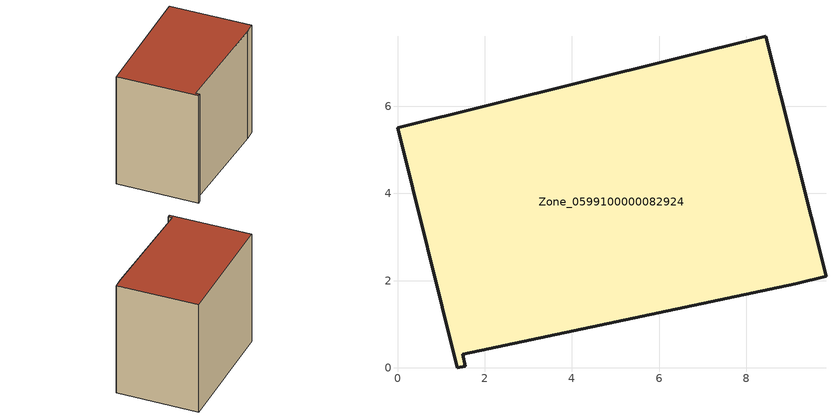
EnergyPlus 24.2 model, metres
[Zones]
Zone_0599100000082924
 floor ground (C_G): 9.82,2.1 9.13,1.93 1.49,0.32 1.56,0.04 1.37,0 0,5.5 8.45,7.61 z0
 wall outside (C_F): 1.37,0 1.56,0.04 1.49,0.32 9.13,1.93 9.82,2.1 8.45,7.61 0,5.5 1.37,0 z0:8.18
 roof outside (C_R): 9.13,1.93 9.82,2.1 8.45,7.61 0,5.5 1.37,0 1.56,0.04 1.49,0.32 z8.18
[BUILDING]
Pand.0599100000082924: North Axis=0; Terrain=City; Loads Convergence Tolerance Value=0.04; Temperature Convergence Tolerance Value=0.4; Solar Distribution=FullExterior; Maximum Number of Warmup Days=25; Minimum Number of Warmup Days=1
[Site:Location]
Rotterdam.The.Hague.AP_ZH_NLD Design_Conditions: Latitude=51.96; Longitude=4.45; Time Zone=1; Elevation=-4.5
[SITE:GROUNDTEMPERATURE:BUILDINGSURFACE]
18, 18, 18, 18, 18, 18, 18, 18, 18, 18, 18, 18
[MATERIAL] Thermal Absorptance=0.9; Solar Absorptance=0.7; Visible Absorptance=0.7
Name | Roughness | Thickness | Conductivity | Density | Specific Heat
G.TC.1975-1991 | MediumSmooth | 0.15 | 0.288461 | 540 | 1210
F.TC.1975-1991 | Rough | 0.3 | 0.230769 | 1920 | 840
R.TC.1975-1991 | MediumRough | 0.2 | 0.153846 | 1500 | 1000
[CONSTRUCTION]
C_G: G.TC.1975-1991
C_F: F.TC.1975-1991
C_R: R.TC.1975-1991
[ZONE]
Zone_0599100000082924: Type=1; Multiplier=1; Ceiling Height=Autocalculate; Volume=Autocalculate; Floor Area=autocalculate; Part of Total Floor Area=Yes
[ZONEINFILTRATION:DESIGNFLOWRATE]
Infil_Zone_0599100000082924: Zone or ZoneList or Space or SpaceList=Zone_0599100000082924; Schedule=AlwaysOn; Design Flow Rate Calculation Method=Flow/Area; Flow Rate per Floor Area=0.003; Constant Term Coefficient=1; Temperature Term Coefficient=0; Velocity Term Coefficient=0; Velocity Squared Term Coefficient=0
[HVACTEMPLATE:ZONE:IDEALLOADSAIRSYSTEM]
Zone_0599100000082924: Maximum Heating Supply Air Temperature=50; Minimum Cooling Supply Air Temperature=13; Maximum Heating Supply Air Humidity Ratio=0.0156; Minimum Cooling Supply Air Humidity Ratio=0.0077; Heating Limit=NoLimit; Cooling Limit=NoLimit; Dehumidification Control Type=ConstantSensibleHeatRatio; Cooling Sensible Heat Ratio=0.7; Dehumidification Setpoint=60; Humidification Control Type=None; Humidification Setpoint=30; Outdoor Air Method=None; Outdoor Air Flow Rate per Person=0.00944; Outdoor Air Flow Rate per Zone Floor Area=0; Outdoor Air Flow Rate per Zone=0; Demand Controlled Ventilation Type=None; Outdoor Air Economizer Type=NoEconomizer; Heat Recovery Type=None; Sensible Heat Recovery Effectiveness=0.7; Latent Heat Recovery Effectiveness=0.65
[ZONECONTROL:THERMOSTAT]
ThermostatControl_Zone_0599100000082924: Zone or ZoneList=Zone_0599100000082924; Control Type Schedule=DualSetpointControlType; Control 1=Thermostat_Zone_0599100000082924; Temperature Difference Between Cutout And Setpoint=0
[THERMOSTATSETPOINT:DUALSETPOINT]
Thermostat_Zone_0599100000082924: Heating Setpoint Temperature Schedule=HeatingSetpoint_Zone_0599100000082924; Cooling Setpoint Temperature Schedule=CoolingSetpoint_Zone_0599100000082924
[SCHEDULE:COMPACT]
HeatingSetpoint_Zone_0599100000082924: Through: 12/31, For: AllDays, Until: 24:00, 21
CoolingSetpoint_Zone_0599100000082924: Through: 12/31, For: AllDays, Until: 24:00, 24
DualSetpointControlType: Through: 12/31, For: AllDays, Until: 24:00, 4
AlwaysOn: Through: 12/31, For: AllDays, Until: 24:00, 1
